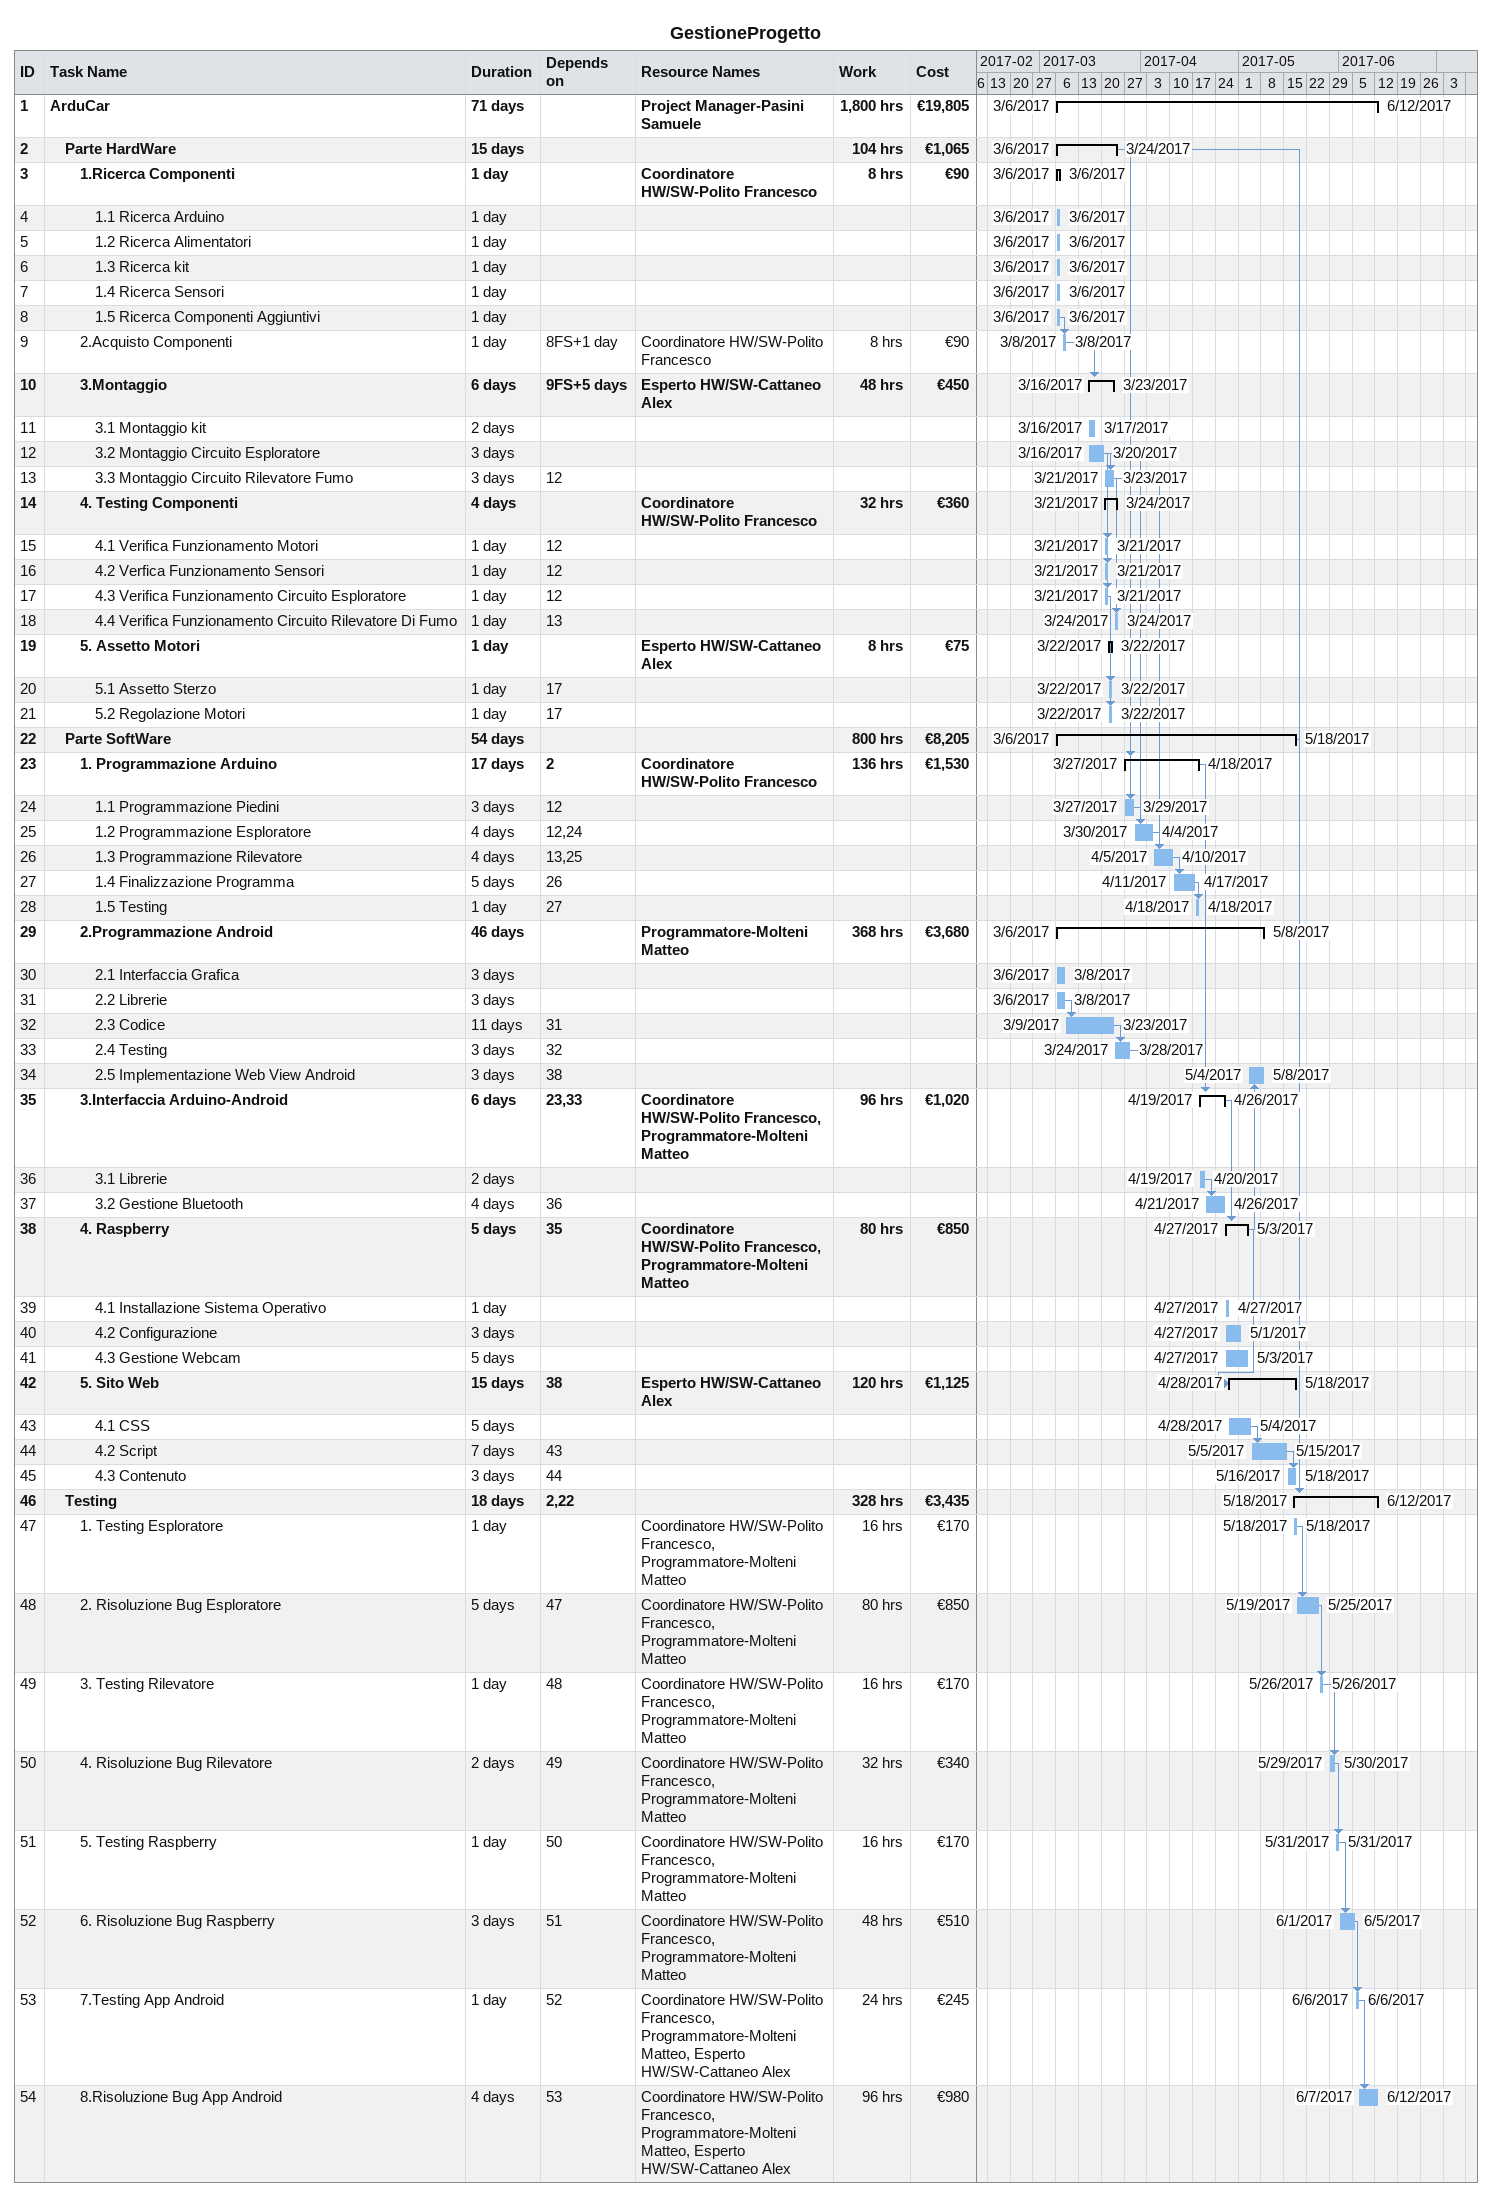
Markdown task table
GestioneProgetto

| ID | Level | Task | Duration | Start | Finish | Predecessors | Resources | Work (h) | Cost (€) |
|---|---|---|---|---|---|---|---|---|---|
| 1 | 1 | **ArduCar** | 71d | 2017-03-06 | 2017-06-12 |  | Project Manager-Pasini Samuele | 1800 | 19805 |
| 2 | 2 | **Parte HardWare** | 15d | 2017-03-06 | 2017-03-24 |  |  | 104 | 1065 |
| 3 | 3 | **1.Ricerca Componenti** | 1d | 2017-03-06 | 2017-03-06 |  | Coordinatore HW/SW-Polito Francesco | 8 | 90 |
| 4 | 4 | 1.1 Ricerca Arduino | 1d | 2017-03-06 | 2017-03-06 |  |  |  |  |
| 5 | 4 | 1.2 Ricerca Alimentatori | 1d | 2017-03-06 | 2017-03-06 |  |  |  |  |
| 6 | 4 | 1.3 Ricerca kit | 1d | 2017-03-06 | 2017-03-06 |  |  |  |  |
| 7 | 4 | 1.4 Ricerca Sensori | 1d | 2017-03-06 | 2017-03-06 |  |  |  |  |
| 8 | 4 | 1.5 Ricerca Componenti Aggiuntivi | 1d | 2017-03-06 | 2017-03-06 |  |  |  |  |
| 9 | 3 | 2.Acquisto Componenti | 1d | 2017-03-08 | 2017-03-08 | 8FS+1d | Coordinatore HW/SW-Polito Francesco | 8 | 90 |
| 10 | 3 | **3.Montaggio** | 6d | 2017-03-16 | 2017-03-23 | 9FS+5d | Esperto HW/SW-Cattaneo Alex | 48 | 450 |
| 11 | 4 | 3.1 Montaggio kit | 2d | 2017-03-16 | 2017-03-17 |  |  |  |  |
| 12 | 4 | 3.2 Montaggio Circuito Esploratore | 3d | 2017-03-16 | 2017-03-20 |  |  |  |  |
| 13 | 4 | 3.3 Montaggio Circuito Rilevatore Fumo | 3d | 2017-03-21 | 2017-03-23 | 12 |  |  |  |
| 14 | 3 | **4. Testing Componenti** | 4d | 2017-03-21 | 2017-03-24 |  | Coordinatore HW/SW-Polito Francesco | 32 | 360 |
| 15 | 4 | 4.1 Verifica Funzionamento Motori | 1d | 2017-03-21 | 2017-03-21 | 12 |  |  |  |
| 16 | 4 | 4.2 Verfica Funzionamento Sensori | 1d | 2017-03-21 | 2017-03-21 | 12 |  |  |  |
| 17 | 4 | 4.3 Verifica Funzionamento Circuito Esploratore | 1d | 2017-03-21 | 2017-03-21 | 12 |  |  |  |
| 18 | 4 | 4.4 Verifica Funzionamento Circuito Rilevatore Di Fumo | 1d | 2017-03-24 | 2017-03-24 | 13 |  |  |  |
| 19 | 3 | **5. Assetto Motori** | 1d | 2017-03-22 | 2017-03-22 |  | Esperto HW/SW-Cattaneo Alex | 8 | 75 |
| 20 | 4 | 5.1 Assetto Sterzo | 1d | 2017-03-22 | 2017-03-22 | 17 |  |  |  |
| 21 | 4 | 5.2 Regolazione Motori | 1d | 2017-03-22 | 2017-03-22 | 17 |  |  |  |
| 22 | 2 | **Parte SoftWare** | 54d | 2017-03-06 | 2017-05-18 |  |  | 800 | 8205 |
| 23 | 3 | **1. Programmazione Arduino** | 17d | 2017-03-27 | 2017-04-18 | 2 | Coordinatore HW/SW-Polito Francesco | 136 | 1530 |
| 24 | 4 | 1.1 Programmazione Piedini | 3d | 2017-03-27 | 2017-03-29 | 12 |  |  |  |
| 25 | 4 | 1.2 Programmazione Esploratore | 4d | 2017-03-30 | 2017-04-04 | 12, 24 |  |  |  |
| 26 | 4 | 1.3 Programmazione Rilevatore | 4d | 2017-04-05 | 2017-04-10 | 13, 25 |  |  |  |
| 27 | 4 | 1.4 Finalizzazione Programma | 5d | 2017-04-11 | 2017-04-17 | 26 |  |  |  |
| 28 | 4 | 1.5 Testing | 1d | 2017-04-18 | 2017-04-18 | 27 |  |  |  |
| 29 | 3 | **2.Programmazione Android** | 46d | 2017-03-06 | 2017-05-08 |  | Programmatore-Molteni Matteo | 368 | 3680 |
| 30 | 4 | 2.1 Interfaccia Grafica | 3d | 2017-03-06 | 2017-03-08 |  |  |  |  |
| 31 | 4 | 2.2 Librerie | 3d | 2017-03-06 | 2017-03-08 |  |  |  |  |
| 32 | 4 | 2.3 Codice | 11d | 2017-03-09 | 2017-03-23 | 31 |  |  |  |
| 33 | 4 | 2.4 Testing | 3d | 2017-03-24 | 2017-03-28 | 32 |  |  |  |
| 34 | 4 | 2.5 Implementazione Web View Android | 3d | 2017-05-04 | 2017-05-08 | 38 |  |  |  |
| 35 | 3 | **3.Interfaccia Arduino-Android** | 6d | 2017-04-19 | 2017-04-26 | 23, 33 | Coordinatore HW/SW-Polito Francesco, Programmatore-Molteni Matteo | 96 | 1020 |
| 36 | 4 | 3.1 Librerie | 2d | 2017-04-19 | 2017-04-20 |  |  |  |  |
| 37 | 4 | 3.2 Gestione Bluetooth | 4d | 2017-04-21 | 2017-04-26 | 36 |  |  |  |
| 38 | 3 | **4. Raspberry** | 5d | 2017-04-27 | 2017-05-03 | 35 | Coordinatore HW/SW-Polito Francesco, Programmatore-Molteni Matteo | 80 | 850 |
| 39 | 4 | 4.1 Installazione Sistema Operativo | 1d | 2017-04-27 | 2017-04-27 |  |  |  |  |
| 40 | 4 | 4.2 Configurazione | 3d | 2017-04-27 | 2017-05-01 |  |  |  |  |
| 41 | 4 | 4.3 Gestione Webcam | 5d | 2017-04-27 | 2017-05-03 |  |  |  |  |
| 42 | 3 | **5. Sito Web** | 15d | 2017-04-28 | 2017-05-18 | 38 | Esperto HW/SW-Cattaneo Alex | 120 | 1125 |
| 43 | 4 | 4.1 CSS | 5d | 2017-04-28 | 2017-05-04 |  |  |  |  |
| 44 | 4 | 4.2 Script | 7d | 2017-05-05 | 2017-05-15 | 43 |  |  |  |
| 45 | 4 | 4.3 Contenuto | 3d | 2017-05-16 | 2017-05-18 | 44 |  |  |  |
| 46 | 2 | **Testing** | 18d | 2017-05-18 | 2017-06-12 | 2, 22 |  | 328 | 3435 |
| 47 | 3 | 1. Testing Esploratore | 1d | 2017-05-18 | 2017-05-18 |  | Coordinatore HW/SW-Polito Francesco, Programmatore-Molteni Matteo | 16 | 170 |
| 48 | 3 | 2. Risoluzione Bug Esploratore | 5d | 2017-05-19 | 2017-05-25 | 47 | Coordinatore HW/SW-Polito Francesco, Programmatore-Molteni Matteo | 80 | 850 |
| 49 | 3 | 3. Testing Rilevatore | 1d | 2017-05-26 | 2017-05-26 | 48 | Coordinatore HW/SW-Polito Francesco, Programmatore-Molteni Matteo | 16 | 170 |
| 50 | 3 | 4. Risoluzione Bug Rilevatore | 2d | 2017-05-29 | 2017-05-30 | 49 | Coordinatore HW/SW-Polito Francesco, Programmatore-Molteni Matteo | 32 | 340 |
| 51 | 3 | 5. Testing Raspberry | 1d | 2017-05-31 | 2017-05-31 | 50 | Coordinatore HW/SW-Polito Francesco, Programmatore-Molteni Matteo | 16 | 170 |
| 52 | 3 | 6. Risoluzione Bug Raspberry | 3d | 2017-06-01 | 2017-06-05 | 51 | Coordinatore HW/SW-Polito Francesco, Programmatore-Molteni Matteo | 48 | 510 |
| 53 | 3 | 7.Testing App Android | 1d | 2017-06-06 | 2017-06-06 | 52 | Coordinatore HW/SW-Polito Francesco, Programmatore-Molteni Matteo, Esperto HW/SW-Cattaneo Alex | 24 | 245 |
| 54 | 3 | 8.Risoluzione Bug App Android | 4d | 2017-06-07 | 2017-06-12 | 53 | Coordinatore HW/SW-Polito Francesco, Programmatore-Molteni Matteo, Esperto HW/SW-Cattaneo Alex | 96 | 980 |
